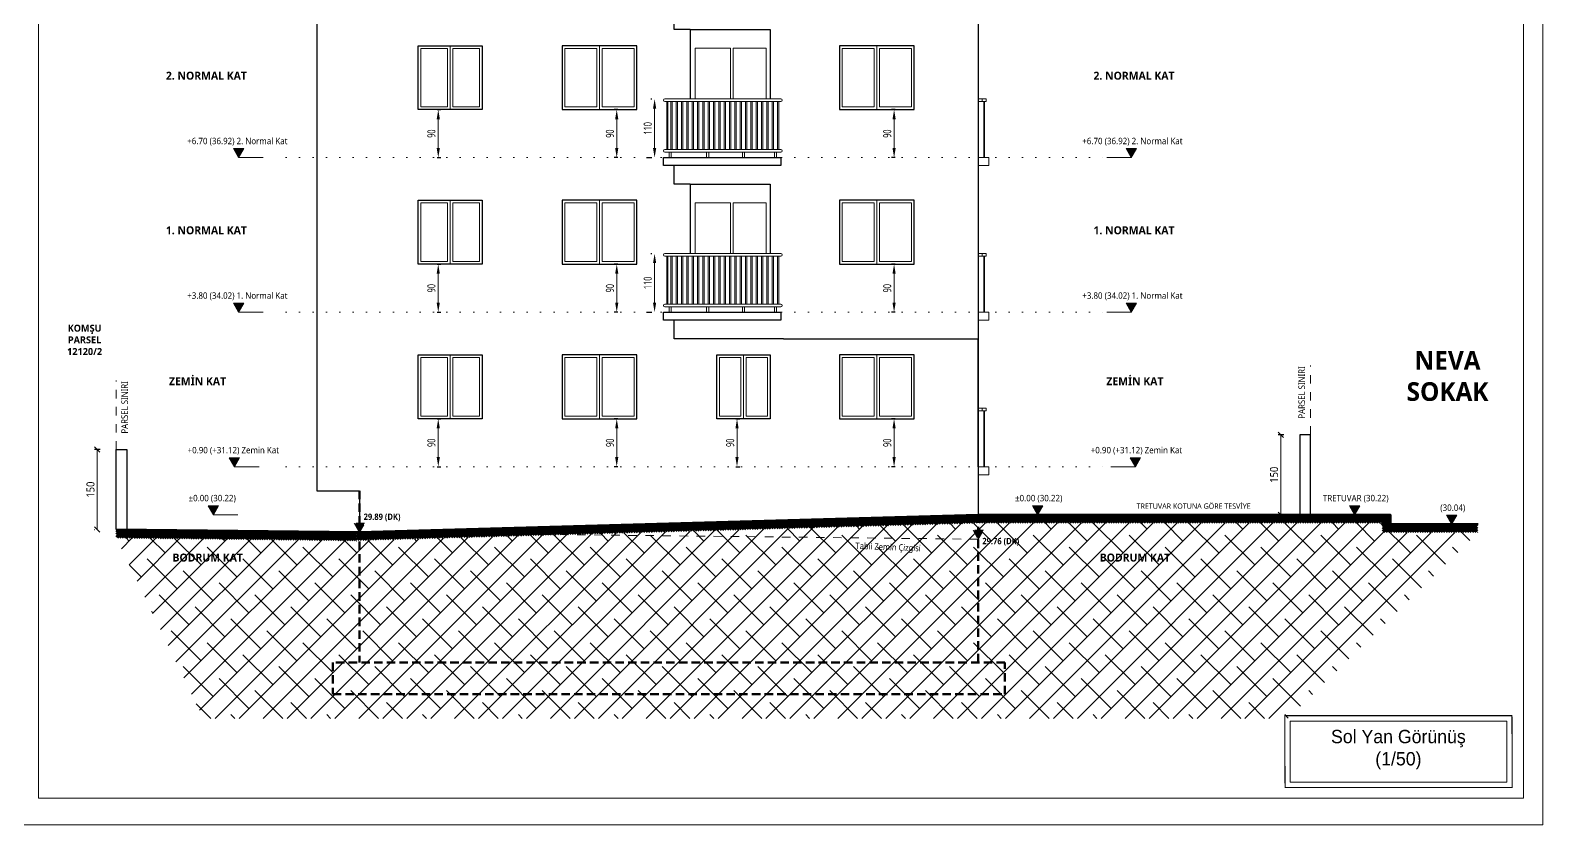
# Model space of a CAD drawing. Header units: metres. Extents: x 14968 to 56958, y -40276 to -31129.
# Drawn here: x 54123 to 56958, y -37376 to -35885 of the extents above; entities that cross this region are included whole.
import ezdxf
from ezdxf.enums import TextEntityAlignment as Align

# ---------------------------------------------------------------- set-up
doc = ezdxf.new("R2010")
doc.units = ezdxf.units.M
for name, pattern in [('DOT', [0.25, 0, -0.25]), ('HIDDEN2', [4.7625, 3.175, -1.5875]), ('JIS_02_1.2', [64.008, 32.004, -32.004])]:
    doc.linetypes.add(name, pattern=pattern)
doc.layers.get('0').update_dxf_attribs({"lineweight": 13})
doc.layers.get('Defpoints').update_dxf_attribs({"lineweight": 9})
for name, color, linetype, lineweight in [('A ANTET', 7, 'Continuous', 13), ('A DIŞ ZEMİN', 7, 'Continuous', 50), ('A DUVAR', 7, 'Continuous', 25), ('A DUVAR İZİ', 7, 'HIDDEN2', 50), ('A KORKULUK', 87, 'Continuous', 9), ('A KOT KESİT', 51, 'Continuous', 15), ('A PENCERE', 140, 'Continuous', 9), ('A TABİİ ZEMİN ÇİZGİSİ', 81, 'JIS_02_1.2', 9), ('A TOPRAK', 17, 'Continuous', 5), ('A YAZI', 7, 'Continuous', 13), ('A YAZI VAZ', 7, 'Continuous', 13), ('A ÖLÇÜ DIŞ', 31, 'Continuous', 13), ('A ÖLÇÜ KESİT', 31, 'Continuous', 9)]:
    doc.layers.add(name, color=color, linetype=linetype, lineweight=lineweight)
doc.layers.add('A KESİT DUVAR GÖRÜNÜŞ', color=7, linetype='Continuous', lineweight=9, true_color=0x848484)
doc.layers.add('A KOT KESİT KAT HİZASI', color=7, linetype='DOT', lineweight=15, true_color=0xffff7f)
doc.styles.add('HİB ARIAL 95', font='arial.ttf', dxfattribs={"width": 0.95})
doc.styles.add('HİB GENISO .9', font='GENISO.ttf', dxfattribs={"width": 0.9})
doc.styles.add('HİB Segoe Semibold', font='')
doc.styles.add('HİB Segoe Semilight .7', font='segoeuisl.ttf', dxfattribs={"width": 0.7})
doc.styles.add('HİB Segoe Semilight .95', font='segoeuisl.ttf', dxfattribs={"width": 0.9})
doc.styles.get('HİB Segoe Semibold').set_extended_font_data('Segoe UI Semibold')
doc.dimstyles.new('HİB', dxfattribs={"dimtxt": 12, "dimasz": 18, "dimexe": 5, "dimexo": 30, "dimgap": 5, "dimtad": 1, "dimdec": 0, "dimzin": 0, "dimdsep": 46, "dimtxsty": 'HİB GENISO .9', "dimblk": 'CLOSEDBLANK', "dimtsz": 5, "dimcen": 0.09, "dimclrd": 256, "dimclre": 256, "dimclrt": 256, "dimadec": 0, "dimazin": 0, "dimtfac": 1, "dimtdec": 4, "dimtix": 1, "dimtofl": 0, "dimtmove": 0, "dimatfit": 3, "dimfxl": 30, "dimfxlon": 1, "dimtvp": 1, "dimtolj": 1, "dimtzin": 0, "dimlwd": -1, "dimlwe": -3, "dimarcsym": 0})
doc.dimstyles.new('HİB New', dxfattribs={"dimtxt": 12, "dimasz": 18, "dimexe": 5, "dimexo": 30, "dimgap": 5, "dimtad": 1, "dimdec": 0, "dimzin": 0, "dimdsep": 46, "dimtxsty": 'HİB Segoe Semilight .7', "dimcen": 0.09, "dimclrd": 256, "dimclre": 256, "dimclrt": 256, "dimadec": 0, "dimazin": 0, "dimtfac": 1, "dimtdec": 4, "dimtix": 1, "dimtofl": 0, "dimtmove": 0, "dimatfit": 3, "dimfxl": 30, "dimfxlon": 1, "dimtvp": 1, "dimtolj": 1, "dimtzin": 0, "dimlwd": -1, "dimlwe": -3, "dimarcsym": 0})

# ---------------------------------------------------------------- blocks, each defined once
blk = doc.blocks.new('KOT KESİT')
at = {"layer": 'A KOT KESİT', "transparency": 33554687}
h = blk.add_hatch(color=256, dxfattribs=at)
h.dxf.hatch_style = 1
h.paths.add_polyline_path([(9.7, 16.9), (-9.7, 16.9), (0, 0)])
at = {"layer": 'A KOT KESİT'}
blk.add_line((0, 0), (46.1, 0), dxfattribs=at)
blk.add_lwpolyline([(9.7, 16.9), (-9.7, 16.9), (0, 0)], close=True, dxfattribs=at)
at = {"layer": 'A KOT KESİT', "ltscale": 100, "transparency": 33554687, "style": 'HİB Segoe Semilight .95', "width": 0.95}
blk.add_attdef('YAZI', text='', height=12, dxfattribs=at).set_placement((-2.1, 25.2), align=Align.CENTER)
blk = doc.blocks.new('*D727')
at = {"layer": 'A ÖLÇÜ KESİT', "ltscale": 0.5}
for p, q in [((56472.4, -36649.1), (56462.4, -36639.1)), ((56467.4, -36794.1), (56467.4, -36644.1)), ((56462.4, -36789.1), (56472.4, -36799.1))]:
    blk.add_line(p, q, dxfattribs=at)
at = {"layer": 'A ÖLÇÜ KESİT', "lineweight": -3, "ltscale": 0.5}
for p, q in [((56472.6, -36644.1), (56462.4, -36644.1)), ((56461.2, -36794.1), (56462.4, -36794.1))]:
    blk.add_line(p, q, dxfattribs=at)
at = {"layer": 'Defpoints', "color": 0}
for p in [(56467.4, -36644.1), (56502.6, -36644.1), (56491.2, -36794.1)]:
    blk.add_point(p, dxfattribs=at)
at = {"layer": 'A ÖLÇÜ KESİT', "ltscale": 0.5, "insert": (56454.6, -36719.1), "char_height": 15, "attachment_point": 5, "rotation": 90, "style": 'HİB Segoe Semilight .95'}
blk.add_mtext('\\A1;150', dxfattribs=at)
blk = doc.blocks.new('_ClosedBlank')
at = {"color": 0, "linetype": 'ByBlock', "lineweight": -2}
for p, q in [((-1, 0.166667), (0, 0)), ((-1, 0.166667), (-1, -0.166667)), ((0, 0), (-1, -0.166667))]:
    blk.add_line(p, q, dxfattribs=at)
blk = doc.blocks.new('TABİİ ZEMİN ÖLÇÜSÜ')
at = {"ltscale": 0.5}
h = blk.add_hatch(color=256, dxfattribs=at)
h.dxf.hatch_style = 1
h.paths.add_polyline_path([(9.7, 16.9), (-9.7, 16.9), (0, 0)])
blk.add_lwpolyline([(9.7, 16.9), (-9.7, 16.9), (0, 0)], close=True, dxfattribs=at)
at = {"ltscale": 0.5, "style": 'HİB Segoe Semilight .95', "width": 0.9}
blk.add_attdef('KOT', text='', height=12, dxfattribs=at).set_placement((-0.1, 30.3), align=Align.MIDDLE)
blk = doc.blocks.new('*D734')
at = {"layer": 'A ÖLÇÜ KESİT', "ltscale": 0.5}
for p, q in [((54253.4, -36677), (54243.4, -36667)), ((54248.4, -36822.1), (54248.4, -36672)), ((54243.4, -36817.1), (54253.4, -36827.1))]:
    blk.add_line(p, q, dxfattribs=at)
at = {"layer": 'A ÖLÇÜ KESİT', "lineweight": -3, "ltscale": 0.5}
for p, q in [((54253.7, -36672), (54243.4, -36672)), ((54242.3, -36822.1), (54243.4, -36822.1))]:
    blk.add_line(p, q, dxfattribs=at)
at = {"layer": 'Defpoints', "color": 0}
for p in [(54248.4, -36672), (54283.7, -36672), (54272.3, -36822.1)]:
    blk.add_point(p, dxfattribs=at)
at = {"layer": 'A ÖLÇÜ KESİT', "ltscale": 0.5, "insert": (54235.6, -36747), "char_height": 15, "attachment_point": 5, "rotation": 90, "style": 'HİB Segoe Semilight .95'}
blk.add_mtext('\\A1;150', dxfattribs=at)
blk = doc.blocks.new('BALKON YAN')
at = {"layer": 'A DUVAR', "ltscale": 0.5}
for p, q in [((25704.4, 3463.8), (25704.4, 3498.8)), ((25674.4, 3463.8), (25704.4, 3463.8)), ((25504.4, 3208.8), (25724.4, 3208.8)), ((25724.4, 3208.8), (25724.4, 3223.8))]:
    blk.add_line(p, q, dxfattribs=at)
at = {"layer": 'A DUVAR'}
for p, q in [((25674.4, 3463.8), (25524.4, 3463.8)), ((25524.4, 3463.8), (25524.4, 3333.8)), ((25674.4, 3463.8), (25674.4, 3333.8)), ((25724.4, 3223.8), (25504.4, 3223.8)), ((25504.4, 3223.8), (25504.4, 3208.8))]:
    blk.add_line(p, q, dxfattribs=at)
at = {"layer": 'A KORKULUK'}
for p, q in [((25504.4, 3333.8), (25721.9, 3333.8)), ((25504.4, 3328.8), (25721.9, 3328.8)), ((25504.4, 3238.8), (25721.9, 3238.8)), ((25504.4, 3233.8), (25721.9, 3233.8))]:
    blk.add_line(p, q, dxfattribs=at)
for points in [[(25510.4, 3328.8), (25510.4, 3238.8), (25508.4, 3238.8), (25508.4, 3328.8)], [(25518.4, 3328.8), (25518.4, 3238.8), (25520.4, 3238.8), (25520.4, 3328.8)], [(25528.4, 3328.8), (25528.4, 3238.8), (25530.4, 3238.8), (25530.4, 3328.8)], [(25538.4, 3328.8), (25538.4, 3238.8), (25540.4, 3238.8), (25540.4, 3328.8)], [(25548.4, 3328.8), (25548.4, 3238.8), (25550.4, 3238.8), (25550.4, 3328.8)], [(25558.4, 3328.8), (25558.4, 3238.8), (25560.4, 3238.8), (25560.4, 3328.8)], [(25568.4, 3328.8), (25568.4, 3238.8), (25570.4, 3238.8), (25570.4, 3328.8)], [(25578.4, 3328.8), (25578.4, 3238.8), (25580.4, 3238.8), (25580.4, 3328.8)], [(25588.4, 3328.8), (25588.4, 3238.8), (25590.4, 3238.8), (25590.4, 3328.8)], [(25598.4, 3328.8), (25598.4, 3238.8), (25600.4, 3238.8), (25600.4, 3328.8)], [(25610.4, 3328.8), (25610.4, 3238.8), (25608.4, 3238.8), (25608.4, 3328.8)], [(25620.4, 3328.8), (25620.4, 3238.8), (25618.4, 3238.8), (25618.4, 3328.8)], [(25630.4, 3328.8), (25630.4, 3238.8), (25628.4, 3238.8), (25628.4, 3328.8)], [(25640.4, 3328.8), (25640.4, 3238.8), (25638.4, 3238.8), (25638.4, 3328.8)], [(25650.4, 3328.8), (25650.4, 3238.8), (25648.4, 3238.8), (25648.4, 3328.8)], [(25660.4, 3328.8), (25660.4, 3238.8), (25658.4, 3238.8), (25658.4, 3328.8)], [(25670.4, 3328.8), (25670.4, 3238.8), (25668.4, 3238.8), (25668.4, 3328.8)], [(25680.4, 3328.8), (25680.4, 3238.8), (25678.4, 3238.8), (25678.4, 3328.8)], [(25690.4, 3328.8), (25690.4, 3238.8), (25688.4, 3238.8), (25688.4, 3328.8)], [(25700.4, 3328.8), (25700.4, 3238.8), (25698.4, 3238.8), (25698.4, 3328.8)], [(25710.4, 3328.8), (25710.4, 3238.8), (25708.4, 3238.8), (25708.4, 3328.8)], [(25718.4, 3328.8), (25718.4, 3238.8), (25716.4, 3238.8), (25716.4, 3328.8)], [(25512.4, 3233.8), (25512.4, 3223.8), (25516.4, 3223.8), (25516.4, 3233.8)], [(25572.4, 3233.8), (25572.4, 3223.8), (25576.4, 3223.8), (25576.4, 3233.8)], [(25639.6, 3233.8), (25639.6, 3223.8), (25643.6, 3223.8), (25643.6, 3233.8)], [(25709.9, 3233.8), (25709.9, 3223.8), (25713.9, 3223.8), (25713.9, 3233.8)]]:
    blk.add_lwpolyline(points, close=True, dxfattribs=at)
for centre, start, end in [((25504.4, 3331.3), 90, 270), ((25721.9, 3331.3), 270, 90), ((25504.4, 3236.3), 90, 270), ((25721.9, 3236.3), 270, 90)]:
    blk.add_arc(centre, 2.5, start, end, dxfattribs=at)
at = {"layer": 'A PENCERE'}
for points in [[(25593.5, 3333.8), (25593.5, 3428.8), (25531.9, 3428.8), (25531.9, 3333.8)], [(25665.2, 3333.8), (25665.2, 3428.8), (25598.5, 3428.8), (25598.5, 3333.8)]]:
    blk.add_lwpolyline(points, dxfattribs=at)
blk = doc.blocks.new('*D943')
at = {"layer": 'A ÖLÇÜ DIŞ', "lineweight": -3, "ltscale": 0.5}
for p, q in [((55744.1, -36614.1), (55737.2, -36614.1)), ((55744.1, -36704.1), (55737.2, -36704.1))]:
    blk.add_line(p, q, dxfattribs=at)
at = {"layer": 'A ÖLÇÜ DIŞ', "ltscale": 0.5}
blk.add_line((55742.2, -36632.1), (55742.2, -36686.1), dxfattribs=at)
at = {"layer": 'A ÖLÇÜ DIŞ'}
for points in [[(55745.2, -36632.1), (55739.2, -36632.1), (55742.2, -36614.1)], [(55739.2, -36686.1), (55745.2, -36686.1), (55742.2, -36704.1)]]:
    blk.add_solid(points, dxfattribs=at)
at = {"layer": 'Defpoints', "color": 0}
for p in [(55774.1, -36614.1), (55742.2, -36704.1), (55774.1, -36704.1)]:
    blk.add_point(p, dxfattribs=at)
at = {"layer": 'A ÖLÇÜ DIŞ', "ltscale": 0.5, "insert": (55729.4, -36659.1), "char_height": 15, "attachment_point": 5, "rotation": 90, "style": 'HİB Segoe Semilight .7'}
blk.add_mtext('\\A1;90', dxfattribs=at)
blk = doc.blocks.new('*D944')
at = {"layer": 'A ÖLÇÜ DIŞ', "lineweight": -3, "ltscale": 0.5}
for p, q in [((55224.1, -36614.1), (55217.2, -36614.1)), ((55224.1, -36704.1), (55217.2, -36704.1))]:
    blk.add_line(p, q, dxfattribs=at)
at = {"layer": 'A ÖLÇÜ DIŞ', "ltscale": 0.5}
blk.add_line((55222.2, -36632.1), (55222.2, -36686.1), dxfattribs=at)
at = {"layer": 'A ÖLÇÜ DIŞ'}
for points in [[(55225.2, -36632.1), (55219.2, -36632.1), (55222.2, -36614.1)], [(55219.2, -36686.1), (55225.2, -36686.1), (55222.2, -36704.1)]]:
    blk.add_solid(points, dxfattribs=at)
at = {"layer": 'Defpoints', "color": 0}
for p in [(55254.1, -36614.1), (55222.2, -36704.1), (55254.1, -36704.1)]:
    blk.add_point(p, dxfattribs=at)
at = {"layer": 'A ÖLÇÜ DIŞ', "ltscale": 0.5, "insert": (55209.5, -36659.1), "char_height": 15, "attachment_point": 5, "rotation": 90, "style": 'HİB Segoe Semilight .7'}
blk.add_mtext('\\A1;90', dxfattribs=at)
blk = doc.blocks.new('*D945')
at = {"layer": 'A ÖLÇÜ DIŞ', "lineweight": -3, "ltscale": 0.5}
for p, q in [((55744.1, -36324.1), (55737.2, -36324.1)), ((55744.1, -36414.1), (55737.2, -36414.1))]:
    blk.add_line(p, q, dxfattribs=at)
at = {"layer": 'A ÖLÇÜ DIŞ', "ltscale": 0.5}
blk.add_line((55742.2, -36342.1), (55742.2, -36396.1), dxfattribs=at)
at = {"layer": 'A ÖLÇÜ DIŞ'}
for points in [[(55745.2, -36342.1), (55739.2, -36342.1), (55742.2, -36324.1)], [(55739.2, -36396.1), (55745.2, -36396.1), (55742.2, -36414.1)]]:
    blk.add_solid(points, dxfattribs=at)
at = {"layer": 'Defpoints', "color": 0}
for p in [(55774.1, -36324.1), (55742.2, -36414.1), (55774.1, -36414.1)]:
    blk.add_point(p, dxfattribs=at)
at = {"layer": 'A ÖLÇÜ DIŞ', "ltscale": 0.5, "insert": (55729.4, -36369.1), "char_height": 15, "attachment_point": 5, "rotation": 90, "style": 'HİB Segoe Semilight .7'}
blk.add_mtext('\\A1;90', dxfattribs=at)
blk = doc.blocks.new('*D946')
at = {"layer": 'A ÖLÇÜ DIŞ', "lineweight": -3, "ltscale": 0.5}
for p, q in [((55224.1, -36324.1), (55217.2, -36324.1)), ((55224.1, -36414.1), (55217.2, -36414.1))]:
    blk.add_line(p, q, dxfattribs=at)
at = {"layer": 'A ÖLÇÜ DIŞ', "ltscale": 0.5}
blk.add_line((55222.2, -36342.1), (55222.2, -36396.1), dxfattribs=at)
at = {"layer": 'A ÖLÇÜ DIŞ'}
for points in [[(55225.2, -36342.1), (55219.2, -36342.1), (55222.2, -36324.1)], [(55219.2, -36396.1), (55225.2, -36396.1), (55222.2, -36414.1)]]:
    blk.add_solid(points, dxfattribs=at)
at = {"layer": 'Defpoints', "color": 0}
for p in [(55254.1, -36324.1), (55222.2, -36414.1), (55254.1, -36414.1)]:
    blk.add_point(p, dxfattribs=at)
at = {"layer": 'A ÖLÇÜ DIŞ', "ltscale": 0.5, "insert": (55209.5, -36369.1), "char_height": 15, "attachment_point": 5, "rotation": 90, "style": 'HİB Segoe Semilight .7'}
blk.add_mtext('\\A1;90', dxfattribs=at)
blk = doc.blocks.new('*D947')
at = {"layer": 'A ÖLÇÜ DIŞ', "lineweight": -3, "ltscale": 0.5}
for p, q in [((55744.1, -36034.1), (55737.2, -36034.1)), ((55744.1, -36124.1), (55737.2, -36124.1))]:
    blk.add_line(p, q, dxfattribs=at)
at = {"layer": 'A ÖLÇÜ DIŞ', "ltscale": 0.5}
blk.add_line((55742.2, -36052.1), (55742.2, -36106.1), dxfattribs=at)
at = {"layer": 'A ÖLÇÜ DIŞ'}
for points in [[(55745.2, -36052.1), (55739.2, -36052.1), (55742.2, -36034.1)], [(55739.2, -36106.1), (55745.2, -36106.1), (55742.2, -36124.1)]]:
    blk.add_solid(points, dxfattribs=at)
at = {"layer": 'Defpoints', "color": 0}
for p in [(55774.1, -36034.1), (55742.2, -36124.1), (55774.1, -36124.1)]:
    blk.add_point(p, dxfattribs=at)
at = {"layer": 'A ÖLÇÜ DIŞ', "ltscale": 0.5, "insert": (55729.4, -36079.1), "char_height": 15, "attachment_point": 5, "rotation": 90, "style": 'HİB Segoe Semilight .7'}
blk.add_mtext('\\A1;90', dxfattribs=at)
blk = doc.blocks.new('*D948')
at = {"layer": 'A ÖLÇÜ DIŞ', "lineweight": -3, "ltscale": 0.5}
for p, q in [((55224.1, -36034.1), (55217.2, -36034.1)), ((55224.1, -36124.1), (55217.2, -36124.1))]:
    blk.add_line(p, q, dxfattribs=at)
at = {"layer": 'A ÖLÇÜ DIŞ', "ltscale": 0.5}
blk.add_line((55222.2, -36052.1), (55222.2, -36106.1), dxfattribs=at)
at = {"layer": 'A ÖLÇÜ DIŞ'}
for points in [[(55225.2, -36052.1), (55219.2, -36052.1), (55222.2, -36034.1)], [(55219.2, -36106.1), (55225.2, -36106.1), (55222.2, -36124.1)]]:
    blk.add_solid(points, dxfattribs=at)
at = {"layer": 'Defpoints', "color": 0}
for p in [(55254.1, -36034.1), (55222.2, -36124.1), (55254.1, -36124.1)]:
    blk.add_point(p, dxfattribs=at)
at = {"layer": 'A ÖLÇÜ DIŞ', "ltscale": 0.5, "insert": (55209.5, -36079.1), "char_height": 15, "attachment_point": 5, "rotation": 90, "style": 'HİB Segoe Semilight .7'}
blk.add_mtext('\\A1;90', dxfattribs=at)
blk = doc.blocks.new('*D957')
at = {"layer": 'A ÖLÇÜ DIŞ', "lineweight": -3, "ltscale": 0.5}
for p, q in [((55286, -36304.1), (55288.2, -36304.1)), ((55278.1, -36414.1), (55288.2, -36414.1))]:
    blk.add_line(p, q, dxfattribs=at)
at = {"layer": 'A ÖLÇÜ DIŞ', "ltscale": 0.5}
blk.add_line((55293.2, -36396.1), (55293.2, -36322.1), dxfattribs=at)
at = {"layer": 'A ÖLÇÜ DIŞ'}
for points in [[(55296.2, -36322.1), (55290.2, -36322.1), (55293.2, -36304.1)], [(55290.2, -36396.1), (55296.2, -36396.1), (55293.2, -36414.1)]]:
    blk.add_solid(points, dxfattribs=at)
at = {"layer": 'Defpoints', "color": 0}
for p in [(55293.2, -36304.1), (55316, -36304.1), (55308.1, -36414.1)]:
    blk.add_point(p, dxfattribs=at)
at = {"layer": 'A ÖLÇÜ DIŞ', "ltscale": 0.5, "insert": (55280.4, -36359.1), "char_height": 15, "attachment_point": 5, "rotation": 90, "style": 'HİB Segoe Semilight .7'}
blk.add_mtext('\\A1;110', dxfattribs=at)
blk = doc.blocks.new('*D958')
at = {"layer": 'A ÖLÇÜ DIŞ', "lineweight": -3, "ltscale": 0.5}
for p, q in [((55286, -36014.1), (55288.2, -36014.1)), ((55278.1, -36124.1), (55288.2, -36124.1))]:
    blk.add_line(p, q, dxfattribs=at)
at = {"layer": 'A ÖLÇÜ DIŞ', "ltscale": 0.5}
blk.add_line((55293.2, -36106.1), (55293.2, -36032.1), dxfattribs=at)
at = {"layer": 'A ÖLÇÜ DIŞ'}
for points in [[(55296.2, -36032.1), (55290.2, -36032.1), (55293.2, -36014.1)], [(55290.2, -36106.1), (55296.2, -36106.1), (55293.2, -36124.1)]]:
    blk.add_solid(points, dxfattribs=at)
at = {"layer": 'Defpoints', "color": 0}
for p in [(55293.2, -36014.1), (55316, -36014.1), (55308.1, -36124.1)]:
    blk.add_point(p, dxfattribs=at)
at = {"layer": 'A ÖLÇÜ DIŞ', "ltscale": 0.5, "insert": (55280.4, -36069.1), "char_height": 15, "attachment_point": 5, "rotation": 90, "style": 'HİB Segoe Semilight .7'}
blk.add_mtext('\\A1;110', dxfattribs=at)
blk = doc.blocks.new('*D2460')
at = {"layer": 'A ÖLÇÜ DIŞ', "lineweight": -3, "ltscale": 0.5}
for p, q in [((55445.8, -36614.1), (55452.7, -36614.1)), ((55445.8, -36704.1), (55452.7, -36704.1))]:
    blk.add_line(p, q, dxfattribs=at)
at = {"layer": 'A ÖLÇÜ DIŞ', "ltscale": 0.5}
blk.add_line((55447.7, -36632.1), (55447.7, -36686.1), dxfattribs=at)
at = {"layer": 'A ÖLÇÜ DIŞ'}
for points in [[(55450.7, -36632.1), (55444.7, -36632.1), (55447.7, -36614.1)], [(55444.7, -36686.1), (55450.7, -36686.1), (55447.7, -36704.1)]]:
    blk.add_solid(points, dxfattribs=at)
at = {"layer": 'Defpoints', "color": 0}
for p in [(55415.8, -36614.1), (55415.8, -36704.1), (55447.7, -36704.1)]:
    blk.add_point(p, dxfattribs=at)
at = {"layer": 'A ÖLÇÜ DIŞ', "ltscale": 0.5, "insert": (55434.9, -36659.1), "char_height": 15, "attachment_point": 5, "rotation": 90, "style": 'HİB Segoe Semilight .7'}
blk.add_mtext('\\A1;90', dxfattribs=at)
blk = doc.blocks.new('*D2472')
at = {"layer": 'A ÖLÇÜ DIŞ', "lineweight": -3, "ltscale": 0.5}
for p, q in [((54885.7, -36034.1), (54892.6, -36034.1)), ((54885.7, -36124.1), (54892.6, -36124.1))]:
    blk.add_line(p, q, dxfattribs=at)
at = {"layer": 'A ÖLÇÜ DIŞ', "ltscale": 0.5}
blk.add_line((54887.6, -36052.1), (54887.6, -36106.1), dxfattribs=at)
at = {"layer": 'A ÖLÇÜ DIŞ'}
for points in [[(54890.6, -36052.1), (54884.6, -36052.1), (54887.6, -36034.1)], [(54884.6, -36106.1), (54890.6, -36106.1), (54887.6, -36124.1)]]:
    blk.add_solid(points, dxfattribs=at)
at = {"layer": 'Defpoints', "color": 0}
for p in [(54855.7, -36034.1), (54855.7, -36124.1), (54887.6, -36124.1)]:
    blk.add_point(p, dxfattribs=at)
at = {"layer": 'A ÖLÇÜ DIŞ', "ltscale": 0.5, "insert": (54874.8, -36079.1), "char_height": 15, "attachment_point": 5, "rotation": 90, "style": 'HİB Segoe Semilight .7'}
blk.add_mtext('\\A1;90', dxfattribs=at)
blk = doc.blocks.new('*D2476')
at = {"layer": 'A ÖLÇÜ DIŞ', "lineweight": -3, "ltscale": 0.5}
for p, q in [((54885.7, -36324.1), (54892.6, -36324.1)), ((54885.7, -36414.1), (54892.6, -36414.1))]:
    blk.add_line(p, q, dxfattribs=at)
at = {"layer": 'A ÖLÇÜ DIŞ', "ltscale": 0.5}
blk.add_line((54887.6, -36342.1), (54887.6, -36396.1), dxfattribs=at)
at = {"layer": 'A ÖLÇÜ DIŞ'}
for points in [[(54890.6, -36342.1), (54884.6, -36342.1), (54887.6, -36324.1)], [(54884.6, -36396.1), (54890.6, -36396.1), (54887.6, -36414.1)]]:
    blk.add_solid(points, dxfattribs=at)
at = {"layer": 'Defpoints', "color": 0}
for p in [(54855.7, -36324.1), (54855.7, -36414.1), (54887.6, -36414.1)]:
    blk.add_point(p, dxfattribs=at)
at = {"layer": 'A ÖLÇÜ DIŞ', "ltscale": 0.5, "insert": (54874.8, -36369.1), "char_height": 15, "attachment_point": 5, "rotation": 90, "style": 'HİB Segoe Semilight .7'}
blk.add_mtext('\\A1;90', dxfattribs=at)
blk = doc.blocks.new('*D2477')
at = {"layer": 'A ÖLÇÜ DIŞ', "lineweight": -3, "ltscale": 0.5}
for p, q in [((54885.7, -36614.1), (54892.6, -36614.1)), ((54885.7, -36704.1), (54892.6, -36704.1))]:
    blk.add_line(p, q, dxfattribs=at)
at = {"layer": 'A ÖLÇÜ DIŞ', "ltscale": 0.5}
blk.add_line((54887.6, -36632.1), (54887.6, -36686.1), dxfattribs=at)
at = {"layer": 'A ÖLÇÜ DIŞ'}
for points in [[(54890.6, -36632.1), (54884.6, -36632.1), (54887.6, -36614.1)], [(54884.6, -36686.1), (54890.6, -36686.1), (54887.6, -36704.1)]]:
    blk.add_solid(points, dxfattribs=at)
at = {"layer": 'Defpoints', "color": 0}
for p in [(54855.7, -36614.1), (54855.7, -36704.1), (54887.6, -36704.1)]:
    blk.add_point(p, dxfattribs=at)
at = {"layer": 'A ÖLÇÜ DIŞ', "ltscale": 0.5, "insert": (54874.8, -36659.1), "char_height": 15, "attachment_point": 5, "rotation": 90, "style": 'HİB Segoe Semilight .7'}
blk.add_mtext('\\A1;90', dxfattribs=at)

msp = doc.modelspace()

# ---------------------------------------------------------------- hatches: boundary and pattern name
at = {"layer": 'A DIŞ ZEMİN', "ltscale": 0.5, "true_color": 0x848484, "transparency": 33554687}
h = msp.add_hatch(dxfattribs=at)
h.set_pattern_fill('ANSI31', color=252)
h.set_pattern_definition([(45, (1744.4507, 107.4614), (-2.24506403, 2.24506403), [])])
h.paths.add_polyline_path([(55899.9, -36809.4), (55899.9, -36794.4), (54734.9, -36827), (54734.9, -36842)])
h = msp.add_hatch(dxfattribs=at)
h.set_pattern_fill('ANSI31', color=252, angle=180)
h.set_pattern_definition([(45, (16316.4682, -5360.2766), (-2.24506403, 2.24506403), [])])
h.paths.add_polyline_path([(55899.9, -36794.1), (56672.6, -36794.1), (56672.6, -36812.1), (56836.3, -36812.1), (56836.3, -36827.1), (56657.6, -36827.1), (56657.6, -36809.1), (55899.9, -36809.1)])
h = msp.add_hatch(dxfattribs=at)
h.set_pattern_fill('ANSI31', color=252)
h.set_pattern_definition([(45, (961.5865, 107.4614), (-2.24506403, 2.24506403), [])])
h.paths.add_polyline_path([(54734.9, -36842.6), (54734.9, -36827.6), (54283.8, -36822.5), (54283.8, -36837.5)])
at = {"layer": 'A TOPRAK', "ltscale": 0.5, "transparency": 33554687}
h = msp.add_hatch(dxfattribs=at)
h.set_pattern_fill('ANSI38-METRIC', color=256, scale=10)
h.set_pattern_definition([(45, (0, -2), (-22.45064, 22.45064), []), (135, (0, -2), (-67.351921, 22.45064), [79.375, -47.625])])
h.paths.add_polyline_path([(54283.7, -36837.4), (54447.1, -37176.2), (56480.6, -37176.2), (56837.1, -36827.4), (56672.6, -36827.4), (56672.6, -36809.4), (55899.9, -36809.4), (54734.9, -36842.4)])

# ---------------------------------------------------------------- linework, layer by layer
at = {"layer": 'A ANTET'}
msp.add_lwpolyline([(28638.9, -34475.9), (56958.3, -34475.9), (56958.3, -37375.9), (28638.9, -37375.9)], close=True, dxfattribs=at)
at = {"layer": 'A ANTET', "linetype": 'ByBlock', "ltscale": 100}
msp.add_lwpolyline([(56475.2, -37305.9, 2.02, 2.02, 0), (56901.2, -37305.9, 2.02, 2.02, 0), (56900.6, -37171.2, 2.02, 2.02, 0), (56474.6, -37171.2, 2.02, 2.02, 0)], format="xyseb", close=True, dxfattribs=at)
msp.add_lwpolyline([(56484.7, -37181.3), (56890.7, -37181.3), (56890.7, -37295.8), (56484.7, -37295.8)], close=True, dxfattribs=at)
at = {"layer": 'A DIŞ ZEMİN', "ltscale": 0.5}
msp.add_lwpolyline([(54283.7, -36822.1), (54739.9, -36827.1), (55899.9, -36794.1), (56522.6, -36794.1), (56672.6, -36794.1), (56672.6, -36812.1), (56837.1, -36812.1)], dxfattribs=at)
at = {"layer": 'A DUVAR', "ltscale": 0.5}
for p, q in [((54659.9, -34979.1), (54659.8, -36749.1)), ((55899.9, -34979.1), (55899.9, -36794.1)), ((55534.9, -36464.1), (55899.9, -36464.1)), ((54659.8, -36749.1), (54739.8, -36749.1)), ((54739.8, -36749.1), (54739.8, -36827.1))]:
    msp.add_line(p, q, dxfattribs=at)
at = {"layer": 'A DUVAR'}
for p, q in [((55329.9, -36464.1), (55329.9, -36429.1)), ((55534.9, -36464.1), (55329.9, -36464.1)), ((55899.9, -36704.1), (55899.9, -36464.1))]:
    msp.add_line(p, q, dxfattribs=at)
for points in [[(54849.9, -35914.1), (54969.9, -35914.1), (54969.9, -36034.1), (54849.9, -36034.1)], [(55260, -35914.1), (55120, -35914.1), (55120, -36034.1), (55260, -36034.1)], [(55779.9, -35914.1), (55639.9, -35914.1), (55639.9, -36034.1), (55779.9, -36034.1)], [(54849.9, -36204.1), (54969.9, -36204.1), (54969.9, -36324.1), (54849.9, -36324.1)], [(55260, -36204.1), (55120, -36204.1), (55120, -36324.1), (55260, -36324.1)], [(55779.9, -36204.1), (55639.9, -36204.1), (55639.9, -36324.1), (55779.9, -36324.1)], [(54849.9, -36494.1), (54969.9, -36494.1), (54969.9, -36614.1), (54849.9, -36614.1)], [(55260, -36494.1), (55120, -36494.1), (55120, -36614.1), (55260, -36614.1)], [(55409.9, -36494.1), (55509.9, -36494.1), (55509.9, -36614.1), (55409.9, -36614.1)], [(55779.9, -36494.1), (55639.9, -36494.1), (55639.9, -36614.1), (55779.9, -36614.1)], [(56522.6, -36644.1), (56502.6, -36644.1), (56502.6, -36794.1), (56522.6, -36794.1)], [(54283.7, -36672), (54303.7, -36672), (54303.7, -36822.1), (54283.7, -36822.1)]]:
    msp.add_lwpolyline(points, close=True, dxfattribs=at)
at = {"layer": 'A DUVAR İZİ', "ltscale": 5}
for p, q in [((54739.8, -36749.1), (54739.8, -37071.1)), ((55899.9, -37071.1), (55899.9, -36794.1))]:
    msp.add_line(p, q, dxfattribs=at)
msp.add_lwpolyline([(55949.9, -37131.1), (55949.9, -37071.1), (54689.8, -37071.1), (54689.8, -37131.1)], close=True, dxfattribs=at)
at = {"layer": 'A KESİT DUVAR GÖRÜNÜŞ', "ltscale": 0.5}
for p, q in [((55899.9, -36124.1), (55919.9, -36124.1)), ((55919.9, -36124.1), (55919.9, -36139.1)), ((55919.9, -36139.1), (55899.9, -36139.1))]:
    msp.add_line(p, q, dxfattribs=at)
for points in [[(55899.9, -36414.1), (55919.9, -36414.1), (55919.9, -36429.1), (55899.9, -36429.1)], [(55899.9, -36704.1), (55919.9, -36704.1), (55919.9, -36719.1), (55899.9, -36719.1)]]:
    msp.add_lwpolyline(points, dxfattribs=at)
at = {"layer": 'A KORKULUK', "ltscale": 0.5}
for p, q in [((55907.4, -36014.1), (55899.9, -36014.1)), ((55907.4, -36019.1), (55899.9, -36019.1)), ((55907.4, -36304.1), (55899.9, -36304.1)), ((55907.4, -36309.1), (55899.9, -36309.1)), ((55907.4, -36594.1), (55899.9, -36594.1)), ((55907.4, -36599.1), (55899.9, -36599.1))]:
    msp.add_line(p, q, dxfattribs=at)
for points in [[(55914.9, -36014.1), (55907.4, -36014.1), (55907.4, -36019.1), (55914.9, -36019.1)], [(55911.7, -36019.1), (55911.7, -36124.1), (55910.7, -36124.1), (55910.7, -36019.1)], [(55914.9, -36304.1), (55907.4, -36304.1), (55907.4, -36309.1), (55914.9, -36309.1)], [(55911.7, -36309.1), (55911.7, -36414.1), (55910.7, -36414.1), (55910.7, -36309.1)], [(55914.9, -36594.1), (55907.4, -36594.1), (55907.4, -36599.1), (55914.9, -36599.1)], [(55911.7, -36599.1), (55911.7, -36704.1), (55910.7, -36704.1), (55910.7, -36599.1)]]:
    msp.add_lwpolyline(points, close=True, dxfattribs=at)
at = {"layer": 'A KOT KESİT KAT HİZASI', "ltscale": 100}
for p, q in [((54602.6, -36124.1), (56155.3, -36124.1)), ((54602.6, -36414.1), (56155.3, -36414.1)), ((54602.6, -36704.1), (56155.3, -36704.1))]:
    msp.add_line(p, q, dxfattribs=at)
at = {"layer": 'A PENCERE'}
for p, q in [((54909.9, -35914.1), (54909.9, -36034.1)), ((55190, -35914.1), (55190, -36034.1)), ((55709.9, -35914.1), (55709.9, -36034.1)), ((54909.9, -36204.1), (54909.9, -36324.1)), ((55190, -36204.1), (55190, -36324.1)), ((55709.9, -36204.1), (55709.9, -36324.1)), ((54909.9, -36494.1), (54909.9, -36614.1)), ((55190, -36494.1), (55190, -36614.1)), ((55459.9, -36494.1), (55459.9, -36614.1)), ((55709.9, -36494.1), (55709.9, -36614.1))]:
    msp.add_line(p, q, dxfattribs=at)
for points in [[(54854.9, -36029.1), (54854.9, -35919.1), (54904.9, -35919.1), (54904.9, -36029.1)], [(54964.9, -36029.1), (54964.9, -35919.1), (54914.9, -35919.1), (54914.9, -36029.1)], [(55125, -36029.1), (55125, -35919.1), (55185, -35919.1), (55185, -36029.1)], [(55255, -36029.1), (55255, -35919.1), (55195, -35919.1), (55195, -36029.1)], [(55644.9, -36029.1), (55644.9, -35919.1), (55704.9, -35919.1), (55704.9, -36029.1)], [(55774.9, -36029.1), (55774.9, -35919.1), (55714.9, -35919.1), (55714.9, -36029.1)], [(54854.9, -36319.1), (54854.9, -36209.1), (54904.9, -36209.1), (54904.9, -36319.1)], [(54964.9, -36319.1), (54964.9, -36209.1), (54914.9, -36209.1), (54914.9, -36319.1)], [(55125, -36319.1), (55125, -36209.1), (55185, -36209.1), (55185, -36319.1)], [(55255, -36319.1), (55255, -36209.1), (55195, -36209.1), (55195, -36319.1)], [(55644.9, -36319.1), (55644.9, -36209.1), (55704.9, -36209.1), (55704.9, -36319.1)], [(55774.9, -36319.1), (55774.9, -36209.1), (55714.9, -36209.1), (55714.9, -36319.1)], [(54854.9, -36609.1), (54854.9, -36499.1), (54904.9, -36499.1), (54904.9, -36609.1)], [(54964.9, -36609.1), (54964.9, -36499.1), (54914.9, -36499.1), (54914.9, -36609.1)], [(55125, -36609.1), (55125, -36499.1), (55185, -36499.1), (55185, -36609.1)], [(55255, -36609.1), (55255, -36499.1), (55195, -36499.1), (55195, -36609.1)], [(55414.9, -36609.1), (55414.9, -36499.1), (55454.9, -36499.1), (55454.9, -36609.1)], [(55504.9, -36609.1), (55504.9, -36499.1), (55464.9, -36499.1), (55464.9, -36609.1)], [(55644.9, -36609.1), (55644.9, -36499.1), (55704.9, -36499.1), (55704.9, -36609.1)], [(55774.9, -36609.1), (55774.9, -36499.1), (55714.9, -36499.1), (55714.9, -36609.1)]]:
    msp.add_lwpolyline(points, close=True, dxfattribs=at)
at = {"layer": 'A TABİİ ZEMİN ÇİZGİSİ', "ltscale": 0.5}
for p, q in [((56522.6, -36644.1), (56522.6, -36514.1)), ((54283.7, -36672), (54283.7, -36542))]:
    msp.add_line(p, q, dxfattribs=at)
msp.add_lwpolyline([(55899.9, -36840.1), (54283.7, -36822.1)], dxfattribs=at)
at = {"layer": 'A YAZI VAZ', "ltscale": 0.5}
msp.add_lwpolyline([(54138.1, -34525.9), (56922.1, -34525.9), (56922.1, -37325.9), (54138.1, -37325.9)], close=True, dxfattribs=at)

# ---------------------------------------------------------------- block references
at = {"ltscale": 0.5, "xscale": -1}
for p in [(81034.3, -39347.8), (81034.3, -39637.8)]:
    msp.add_blockref('BALKON YAN', p, dxfattribs=at)
at = {"layer": 'A KOT KESİT'}
for p, values in [((54513.1, -36124.1), {'YAZI': '+6.70 (36.92) 2. Normal Kat'}), ((54513.1, -36414.1), {'YAZI': '+3.80 (34.02) 1. Normal Kat'}), ((54505.5, -36704.1), {'YAZI': '+0.90 (+31.12) Zemin Kat'}), ((54465.9, -36794.1), {'YAZI': '%%P0.00 (30.22)'})]:
    msp.add_blockref('KOT KESİT', p, dxfattribs=at).add_auto_attribs(values)
ref = msp.add_blockref('KOT KESİT', (56186.9, -36124.1), dxfattribs=dict(at, xscale=-1))
ref.add_attrib('YAZI', '+6.70 (36.92) 2. Normal Kat', dxfattribs={"ltscale": 100, "transparency": 33554687, "height": 12, "style": 'HİB Segoe Semilight .95', "width": 0.95}).set_placement((56189.1, -36098.9), align=Align.CENTER)
ref = msp.add_blockref('KOT KESİT', (56186.9, -36414.1), dxfattribs=dict(at, xscale=-1))
ref.add_attrib('YAZI', '+3.80 (34.02) 1. Normal Kat', dxfattribs={"ltscale": 100, "transparency": 33554687, "height": 12, "style": 'HİB Segoe Semilight .95', "width": 0.95}).set_placement((56189.1, -36388.9), align=Align.CENTER)
ref = msp.add_blockref('KOT KESİT', (56194.5, -36704.1), dxfattribs=dict(at, xscale=-1))
ref.add_attrib('YAZI', '+0.90 (+31.12) Zemin Kat', dxfattribs={"ltscale": 100, "transparency": 33554687, "height": 12, "style": 'HİB Segoe Semilight .95', "width": 0.95}).set_placement((56196.7, -36678.9), align=Align.CENTER)
ref = msp.add_blockref('KOT KESİT', (56011.3, -36794.1), dxfattribs=dict(at, xscale=-1))
ref.add_attrib('YAZI', '%%P0.00 (30.22)', dxfattribs={"ltscale": 100, "transparency": 33554687, "height": 12, "style": 'HİB Segoe Semilight .95', "width": 0.95}).set_placement((56013.4, -36768.9), align=Align.CENTER)
ref = msp.add_blockref('KOT KESİT', (56605.6, -36794.1), dxfattribs=dict(at, xscale=-1))
ref.add_attrib('YAZI', 'TRETUVAR (30.22)', dxfattribs={"ltscale": 100, "transparency": 33554687, "height": 12, "style": 'HİB Segoe Semilight .95', "width": 0.95}).set_placement((56607.7, -36768.9), align=Align.CENTER)
ref = msp.add_blockref('KOT KESİT', (56787.4, -36812.1), dxfattribs=dict(at, xscale=-1))
ref.add_attrib('YAZI', '(30.04)', dxfattribs={"ltscale": 100, "transparency": 33554687, "height": 12, "style": 'HİB Segoe Semilight .95', "width": 0.95}).set_placement((56789.6, -36786.9), align=Align.CENTER)
at = {"layer": 'A TABİİ ZEMİN ÇİZGİSİ', "ltscale": 0.5}
ref = msp.add_blockref('TABİİ ZEMİN ÖLÇÜSÜ', (54739.9, -36827.1), dxfattribs=at)
ref.add_attrib('KOT', '29.89 (DK)', dxfattribs={"ltscale": 0.5, "height": 12, "style": 'HİB Segoe Semibold', "width": 0.9}).set_placement((54782.2, -36799.2), align=Align.MIDDLE)
ref = msp.add_blockref('TABİİ ZEMİN ÖLÇÜSÜ', (55899.9, -36840.1), dxfattribs=at)
ref.add_attrib('KOT', '29.76 (DK)', dxfattribs={"ltscale": 0.5, "height": 12, "style": 'HİB Segoe Semibold', "width": 0.9}).set_placement((55942.2, -36844.8), align=Align.MIDDLE)

# ---------------------------------------------------------------- texts
at = {"layer": 'A ANTET', "linetype": 'ByBlock', "ltscale": 100, "insert": (56687.7, -37234.9), "char_height": 25, "width": 406, "attachment_point": 5, "style": 'HİB ARIAL 95'}
msp.add_mtext('Sol Yan Görünüş\\P(1/50)', dxfattribs=at)
at = {"layer": 'A TABİİ ZEMİN ÇİZGİSİ', "ltscale": 0.5, "insert": (55801.9, -36851.2), "char_height": 12, "width": 141.183, "attachment_point": 3, "rotation": 357.8191, "style": 'HİB Segoe Semilight .95'}
msp.add_mtext('\\pxqc;Tabii Zemin Çizgisi', dxfattribs=at)
at = {"layer": 'A YAZI', "ltscale": 100}
for s, insert, char_height, width, attachment_point, style in [('\\pxi-3,l4,qc,t4;2. NORMAL KAT', (54578.3, -35962.9), 15, 265.894, 3, 'HİB Segoe Semibold'), ('\\pxi-3,l4,qc,t4;2. NORMAL KAT', (56051.5, -35962.9), 15, 265.894, 1, 'HİB Segoe Semibold'), ('\\pxi-3,l4,qc,t4;1. NORMAL KAT', (54578.3, -36252.9), 15, 265.894, 3, 'HİB Segoe Semibold'), ('\\pxi-3,l4,qc,t4;1. NORMAL KAT', (56051.5, -36252.9), 15, 265.894, 1, 'HİB Segoe Semibold'), ('\\pxqc;KOMŞU\\PPARSEL\\P12120/2', (54140.2, -36437.6), 13.125, 168.664, 1, 'HİB Segoe Semibold'), ('\\pxqc;NEVA\\PSOKAK', (57004.7, -36487.2), 35, 449.77, 3, 'HİB Segoe Semibold'), ('\\pxqc;ZEMİN KAT', (54548.7, -36536.1), 15, 224.885, 3, 'HİB Segoe Semibold'), ('\\pxqc;ZEMİN KAT', (56081.2, -36536.1), 15, 224.885, 1, 'HİB Segoe Semibold'), ('\\pxqc;TRETUVAR KOTUNA GÖRE TESVİYE', (56440.4, -36773), 10, 273.264, 3, 'HİB Segoe Semilight .95'), ('\\pxqc;BODRUM KAT', (54342.9, -36867), 15, 224.885, 1, 'HİB Segoe Semibold'), ('\\pxqc;BODRUM KAT', (56081.2, -36867), 15, 224.885, 1, 'HİB Segoe Semibold')]:
    msp.add_mtext(s, dxfattribs=dict(at, insert=insert, char_height=char_height, width=width, attachment_point=attachment_point, style=style))
at = {"layer": 'A YAZI', "ltscale": 0.5, "char_height": 12.5, "width": 160.632, "rotation": 90, "style": 'HİB Segoe Semilight .95'}
for insert, attachment_point in [((56512.9, -36645.1), 7), ((54293.3, -36673.1), 1)]:
    msp.add_mtext('\\pxqc;PARSEL SINIRI', dxfattribs=dict(at, insert=insert, attachment_point=attachment_point))

# ---------------------------------------------------------------- dimensions: what is measured, and where the dimension line sits
at = {"layer": 'A ÖLÇÜ DIŞ', "ltscale": 0.5}
for base, p1, p2, override, picture, middle in [((54887.6, -36124.1), (54855.7, -36034.1), (54855.7, -36124.1), {"dimtxt": 15}, '*D2472', (54874.8, -36079.1)), ((55222.2, -36124.1), (55254.1, -36034.1), (55254.1, -36124.1), {"dimtxt": 15}, '*D948', (55209.5, -36079.1)), ((55293.2, -36014.1), (55308.1, -36124.1), (55316, -36014.1), {"dimtxt": 15, "dimtad": 2, "dimtih": 0, "dimtoh": 1}, '*D958', (55280.4, -36069.1)), ((55742.2, -36124.1), (55774.1, -36034.1), (55774.1, -36124.1), {"dimtxt": 15}, '*D947', (55729.4, -36079.1)), ((54887.6, -36414.1), (54855.7, -36324.1), (54855.7, -36414.1), {"dimtxt": 15}, '*D2476', (54874.8, -36369.1)), ((55222.2, -36414.1), (55254.1, -36324.1), (55254.1, -36414.1), {"dimtxt": 15}, '*D946', (55209.5, -36369.1)), ((55293.2, -36304.1), (55308.1, -36414.1), (55316, -36304.1), {"dimtxt": 15, "dimtad": 2, "dimtih": 0, "dimtoh": 1}, '*D957', (55280.4, -36359.1)), ((55742.2, -36414.1), (55774.1, -36324.1), (55774.1, -36414.1), {"dimtxt": 15}, '*D945', (55729.4, -36369.1)), ((54887.6, -36704.1), (54855.7, -36614.1), (54855.7, -36704.1), {"dimtxt": 15}, '*D2477', (54874.8, -36659.1)), ((55222.2, -36704.1), (55254.1, -36614.1), (55254.1, -36704.1), {"dimtxt": 15}, '*D944', (55209.5, -36659.1)), ((55447.7, -36704.1), (55415.8, -36614.1), (55415.8, -36704.1), {"dimtxt": 15}, '*D2460', (55434.9, -36659.1)), ((55742.2, -36704.1), (55774.1, -36614.1), (55774.1, -36704.1), {"dimtxt": 15}, '*D943', (55729.4, -36659.1))]:
    dim = msp.add_linear_dim(base=base, p1=p1, p2=p2, angle=90, dimstyle='HİB New', override=override, dxfattribs=at)
    dim.commit()
    dim.dimension.update_dxf_attribs({"geometry": picture, "text_midpoint": middle})
at = {"layer": 'A ÖLÇÜ KESİT', "ltscale": 0.5}
for base, p1, p2, picture, middle in [((56467.4, -36644.1), (56491.2, -36794.1), (56502.6, -36644.1), '*D727', (56454.6, -36719.1)), ((54248.4, -36672), (54272.3, -36822.1), (54283.7, -36672), '*D734', (54235.6, -36747))]:
    dim = msp.add_linear_dim(base=base, p1=p1, p2=p2, angle=90, dimstyle='HİB', override={"dimtxt": 15, "dimtxsty": 'HİB Segoe Semilight .95'}, dxfattribs=at)
    dim.commit()
    dim.dimension.update_dxf_attribs({"geometry": picture, "text_midpoint": middle})

doc.saveas('drawing.dxf')
